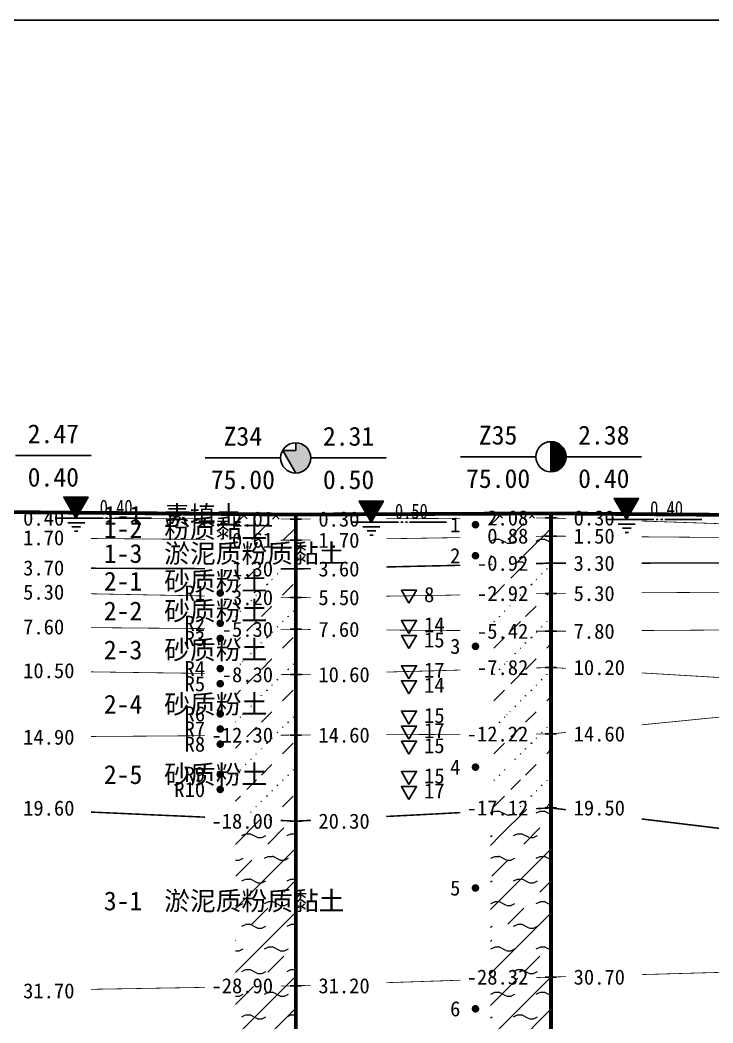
# Model space of a CAD drawing. Extents: x -37 to 3540, y -1485 to 297.
# Drawn here: x 1495.8 to 1587.6, y -147.8 to -15 of the extents above; entities that cross this region are included whole.
import ezdxf
from ezdxf.enums import TextEntityAlignment as Align

# ---------------------------------------------------------------- set-up
doc = ezdxf.new("R2010")
doc.units = 0
doc.layers.get('0').update_dxf_attribs({"linetype": 'CONTINUOUS'})
for name, color, linetype in [('CURVE', 200, 'CONTINUOUS'), ('FRAME', 7, 'CONTINUOUS'), ('HOLE', 41, 'CONTINUOUS'), ('SAMPLE', 1, 'CONTINUOUS'), ('STRATUM', 241, 'CONTINUOUS')]:
    doc.layers.add(name, color=color, linetype=linetype)
doc.layers.add('HATCH', color=7, linetype='CONTINUOUS', lineweight=13)
doc.styles.add('ST', font='')
doc.styles.get('ST').set_extended_font_data('SimSun')
pattern_1 = [(45, (1478.7585, -297), (-2.12132, 2.12132), [10, 0]), (135, (1478.7585, -297), (-2.12132, -2.12132), [10, 0])]
pattern_2 = [(45, (1478.7585, -297), (-4.24264, 4.24264), [10, 0]), (45, (1479.8195, -300.182), (-2.12132, 6.36396), [3, -3])]
pattern_3 = [(45, (1478.7585, -297), (-7e-07, 6.99998), [1.97196, -7.92754]), (45, (1481.5713, -294.171), (-7e-07, 6.99998), [1.99367, -7.90583]), (45, (1483.826, -291.918), (-7e-07, 6.99998), [1.8136, -8.08588]), (26.565, (1478.7585, -293.5), (7, 7), [0.0965, -15.55598]), (36.8699, (1479.4585, -292.8), (7, 7), [0.19775, -34.80225]), (315, (1482.2585, -290.024), (6.99998, 1e-06), [0.03305, -9.86644]), (26.565, (1482.2585, -297), (7, 7), [0.14475, -15.50773]), (26.565, (1482.9585, -296.3), (7, 7), [0.10528, -15.5472]), (90, (1483.3085, -295.95), (-7, -5e-07), [0.02877, -6.97123]), (26.565, (1483.6585, -295.6), (7, 7), [0.091, -31.21394]), (36.8699, (1484.3585, -294.9), (7, 7), [0.1107, -34.8893]), (45, (1485.0585, -294.2), (-2e-07, 6.99998), [0.10911, -9.79038]), (315, (1485.6726, -293.452), (6.99998, 1e-06), [0.03305, -9.86644]), (36.8699, (1480.1585, -292.1), (7, 7), [0.10224, -34.89776]), (53.1301, (1480.8585, -291.4), (14, 21), [0.13438, -34.86562]), (53.1301, (1481.5585, -290.7), (14, 21), [0.12625, -34.87375])]
pattern_4 = [(45, (1478.7585, -297), (-4.24264, 4.24264), [10, 0]), (45, (1479.8195, -300.182), (-2.12132, 6.36396), [3, -3]), (26.565, (1479.8326, -297.2536), (5.999823, 5.999812), [0.567, -12.849]), (0, (1479.2656, -297.2536), (0, 6), [0.567, -5.433]), (26.565, (1477.1772, -297), (5.999823, 5.999812), [0.567, -12.849]), (0, (1477.6843, -296.7464), (0, 6), [0.567, -5.433]), (153.435, (1479.2656, -297.2536), (-5.999818, -5e-06), [1.134, -12.2826]), (26.565, (1482.8326, -294.2536), (5.999823, 5.999812), [0.567, -12.849]), (0, (1482.2656, -294.2536), (0, 6), [0.567, -5.433]), (26.565, (1480.1772, -294), (5.999823, 5.999812), [0.567, -12.849]), (0, (1480.6843, -293.7464), (0, 6), [0.567, -5.433]), (153.435, (1482.2656, -294.2536), (-5.999818, -5e-06), [1.134, -12.2826])]
pattern_5 = [(45, (1478.7585, -297), (-2.12132, 2.12132), [10, 0]), (26.565, (1479.8326, -297.2536), (5.999823, 5.999812), [0.567, -12.849]), (0, (1479.2656, -297.2536), (0, 6), [0.567, -5.433]), (26.565, (1477.1772, -297), (5.999823, 5.999812), [0.567, -12.849]), (0, (1477.6843, -296.7464), (0, 6), [0.567, -5.433]), (153.435, (1479.2656, -297.2536), (-5.999818, -5e-06), [1.134, -12.2826]), (26.565, (1482.8326, -294.2536), (5.999823, 5.999812), [0.567, -12.849]), (0, (1482.2656, -294.2536), (0, 6), [0.567, -5.433]), (26.565, (1480.1772, -294), (5.999823, 5.999812), [0.567, -12.849]), (0, (1480.6843, -293.7464), (0, 6), [0.567, -5.433]), (153.435, (1482.2656, -294.2536), (-5.999818, -5e-06), [1.134, -12.2826])]

# ---------------------------------------------------------------- blocks, each defined once
blk = doc.blocks.new('H_ssp_hole')
blk.add_hatch(color=256).paths.add_polyline_path([(0, 2), (0, 1), (-1.73, 1), (0, -2, 0.414214), (2, 0, 0.414214)])
for p, q in [((0, 2), (0, 1)), ((0, 1), (-1.73, 1)), ((-1.73, 1), (0, -2))]:
    blk.add_line(p, q)
blk.add_circle((0, 0), 2)
blk = doc.blocks.new('H_sam_hole')
blk.add_line((0, 2), (0, -2))
at = {"const_width": 2}
blk.add_lwpolyline([(0, -1, 0.414214), (1, 0, 0.414214), (0, 1, 1)], format="xyb", dxfattribs=at)
blk.add_circle((0, 0), 2)
blk = doc.blocks.new('SampleSoilUndisturbed')
at = {"const_width": 0.5}
blk.add_lwpolyline([(-0.25, 0, 1), (0.25, 0, 1)], format="xyb", close=True, dxfattribs=at)
blk = doc.blocks.new('TrigonHollow')
blk.add_lwpolyline([(0, -1.15), (1, 0.58), (-1, 0.58)], close=True)
blk = doc.blocks.new('Gwl')
blk.add_lwpolyline([(0, 0, 0, 3.22, 0), (0, 2.79, 3.22, 3.22, 0)], format="xyseb")
blk.add_lwpolyline([(0, 0), (1.61, 2.79), (-1.61, 2.79)], close=True)
for points in [[(-2.63, 0), (3.61, 0)], [(3.93, 0), (4.21, 0)], [(4.53, 0), (4.8, 0)], [(5.09, 0), (9.99, 0)], [(-1.09, -0.61), (1.16, -0.61)], [(-0.54, -1.14), (0.61, -1.14)], [(-0.19, -1.74), (0.26, -1.74)]]:
    blk.add_lwpolyline(points)
at = {"style": 'ST', "width": 0.8}
blk.add_attdef('*GWL', (3.14, 0.45), '', height=2, dxfattribs=at)

msp = doc.modelspace()

# ---------------------------------------------------------------- hatches: boundary and pattern name
at = {"layer": 'HATCH'}
h = msp.add_hatch(dxfattribs=at)
h.set_pattern_fill('FZNT', color=32, style=0)
h.set_pattern_definition(pattern_2)
h.paths.add_polyline_path([(1532.32, -81.08), (1524.32, -81.06), (1524.32, -83.81), (1532.32, -83.88)])
h.paths.add_polyline_path([(1514.07, -84.77), (1530.02, -84.77), (1530.02, -79.82), (1514.07, -79.82)], flags=9)
h.paths.add_polyline_path([(1514.07, -83.01), (1526.45, -83.01), (1526.45, -78.07), (1514.07, -78.07)], flags=9)
h.paths.add_polyline_path([(1523.12, -85.37), (1529.81, -85.37), (1529.81, -82.44), (1523.12, -82.44)], flags=9)
h.paths.add_polyline_path([(1523.12, -82.57), (1529.81, -82.57), (1529.81, -79.64), (1523.12, -79.64)], flags=9)
h = msp.add_hatch(dxfattribs=at)
h.set_pattern_fill('STT', color=50, style=0)
h.set_pattern_definition(pattern_1)
h.paths.add_polyline_path([(1532.32, -80.48), (1524.32, -80.41), (1524.32, -81.06), (1532.32, -81.08)])
h.paths.add_polyline_path([(1514.07, -84.77), (1530.02, -84.77), (1530.02, -79.82), (1514.07, -79.82)], flags=9)
h.paths.add_polyline_path([(1523.12, -82.57), (1529.81, -82.57), (1529.81, -79.64), (1523.12, -79.64)], flags=9)
h = msp.add_hatch(dxfattribs=at)
h.set_pattern_fill('STT', color=50, style=0)
h.set_pattern_definition(pattern_1)
h.paths.add_polyline_path([(1566.13, -80.33), (1558.13, -80.37), (1558.13, -80.97), (1566.13, -80.93)])
h.paths.add_polyline_path([(1556.92, -82.42), (1563.62, -82.42), (1563.62, -79.49), (1556.92, -79.49)], flags=9)
h = msp.add_hatch(dxfattribs=at)
h.set_pattern_fill('FZNT', color=32, style=0)
h.set_pattern_definition(pattern_2)
h.paths.add_polyline_path([(1566.13, -80.93), (1558.13, -80.97), (1558.13, -83.46), (1566.13, -83.33)])
h.paths.add_polyline_path([(1556.92, -84.82), (1563.62, -84.82), (1563.62, -81.89), (1556.92, -81.89)], flags=9)
h.paths.add_polyline_path([(1556.92, -82.42), (1563.62, -82.42), (1563.62, -79.49), (1556.92, -79.49)], flags=9)
h = msp.add_hatch(dxfattribs=at)
h.set_pattern_fill('YNFNT', color=251, style=0)
h.set_pattern_definition(pattern_4)
h.paths.add_polyline_path([(1566.13, -83.33), (1558.13, -83.46), (1558.13, -87.11), (1566.13, -86.93)])
h.paths.add_polyline_path([(1555.49, -88.42), (1563.62, -88.42), (1563.62, -85.49), (1555.49, -85.49)], flags=9)
h.paths.add_polyline_path([(1556.92, -84.82), (1563.62, -84.82), (1563.62, -81.89), (1556.92, -81.89)], flags=9)
h = msp.add_hatch(dxfattribs=at)
h.set_pattern_fill('SZFT', color=52, style=0)
h.set_pattern_definition(pattern_3)
h.paths.add_polyline_path([(1532.32, -87.68), (1524.32, -87.66), (1524.32, -91.33), (1532.32, -91.48)])
h.paths.add_polyline_path([(1514.07, -91.74), (1530.02, -91.74), (1530.02, -86.79), (1514.07, -86.79)], flags=9)
h.paths.add_polyline_path([(1521.68, -92.97), (1529.81, -92.97), (1529.81, -90.04), (1521.68, -90.04)], flags=9)
h.paths.add_polyline_path([(1521.68, -89.17), (1529.81, -89.17), (1529.81, -86.24), (1521.68, -86.24)], flags=9)
h = msp.add_hatch(dxfattribs=at)
h.set_pattern_fill('SZFT', color=52, style=0)
h.set_pattern_definition(pattern_3)
h.paths.add_polyline_path([(1566.13, -86.93), (1558.13, -87.11), (1558.13, -91.06), (1566.13, -90.93)])
h.paths.add_polyline_path([(1555.49, -92.42), (1563.62, -92.42), (1563.62, -89.49), (1555.49, -89.49)], flags=9)
h.paths.add_polyline_path([(1555.49, -88.42), (1563.62, -88.42), (1563.62, -85.49), (1555.49, -85.49)], flags=9)
h = msp.add_hatch(dxfattribs=at)
h.set_pattern_fill('SZFT', color=52, style=0)
h.set_pattern_definition(pattern_3)
h.paths.add_polyline_path([(1532.32, -91.48), (1524.32, -91.33), (1524.32, -95.61), (1532.32, -95.68)])
h.paths.add_polyline_path([(1514.07, -95.67), (1530.02, -95.67), (1530.02, -90.73), (1514.07, -90.73)], flags=9)
h.paths.add_polyline_path([(1521.68, -97.17), (1529.81, -97.17), (1529.81, -94.24), (1521.68, -94.24)], flags=9)
h.paths.add_polyline_path([(1521.68, -92.97), (1529.81, -92.97), (1529.81, -90.04), (1521.68, -90.04)], flags=9)
h = msp.add_hatch(dxfattribs=at)
h.set_pattern_fill('SZFT', color=52, style=0)
h.set_pattern_definition(pattern_3)
h.paths.add_polyline_path([(1566.13, -90.93), (1558.13, -91.06), (1558.13, -95.87), (1566.13, -95.93)])
h.paths.add_polyline_path([(1555.5, -97.41), (1563.62, -97.41), (1563.62, -94.51), (1555.5, -94.51)], flags=9)
h.paths.add_polyline_path([(1555.49, -92.42), (1563.62, -92.42), (1563.62, -89.49), (1555.49, -89.49)], flags=9)
h = msp.add_hatch(dxfattribs=at)
h.set_pattern_fill('SZFT', color=52, style=0)
h.set_pattern_definition(pattern_3)
h.paths.add_polyline_path([(1532.32, -95.68), (1524.32, -95.61), (1524.32, -101.57), (1532.32, -101.68)])
h.paths.add_polyline_path([(1514.07, -100.84), (1530.02, -100.84), (1530.02, -95.89), (1514.07, -95.89)], flags=9)
h.paths.add_polyline_path([(1521.68, -103.17), (1529.81, -103.17), (1529.81, -100.24), (1521.68, -100.24)], flags=9)
h.paths.add_polyline_path([(1521.68, -97.17), (1529.81, -97.17), (1529.81, -94.24), (1521.68, -94.24)], flags=9)
h = msp.add_hatch(dxfattribs=at)
h.set_pattern_fill('SZFT', color=52, style=0)
h.set_pattern_definition(pattern_3)
h.paths.add_polyline_path([(1566.13, -95.93), (1558.13, -95.87), (1558.13, -100.96), (1566.13, -100.73)])
h.paths.add_polyline_path([(1555.49, -102.22), (1563.62, -102.22), (1563.62, -99.29), (1555.49, -99.29)], flags=9)
h.paths.add_polyline_path([(1555.5, -97.41), (1563.62, -97.41), (1563.62, -94.51), (1555.5, -94.51)], flags=9)
h = msp.add_hatch(dxfattribs=at)
h.set_pattern_fill('SZFT', color=52, style=0)
h.set_pattern_definition(pattern_3)
h.paths.add_polyline_path([(1566.13, -100.73), (1558.13, -100.96), (1558.13, -109.57), (1566.13, -109.53)])
h.paths.add_polyline_path([(1554.07, -111.02), (1563.62, -111.02), (1563.62, -108.1), (1554.07, -108.1)], flags=9)
h.paths.add_polyline_path([(1555.49, -102.22), (1563.62, -102.22), (1563.62, -99.29), (1555.49, -99.29)], flags=9)
h = msp.add_hatch(dxfattribs=at)
h.set_pattern_fill('SZFT', color=52, style=0)
h.set_pattern_definition(pattern_3)
h.paths.add_polyline_path([(1532.32, -101.68), (1524.32, -101.57), (1524.32, -109.74), (1532.32, -109.68)])
h.paths.add_polyline_path([(1514.07, -108.03), (1530.02, -108.03), (1530.02, -103.09), (1514.07, -103.09)], flags=9)
h.paths.add_polyline_path([(1520.25, -111.17), (1529.81, -111.17), (1529.81, -108.24), (1520.25, -108.24)], flags=9)
h.paths.add_polyline_path([(1521.68, -103.17), (1529.81, -103.17), (1529.81, -100.24), (1521.68, -100.24)], flags=9)
h = msp.add_hatch(dxfattribs=at)
h.set_pattern_fill('SZFT', color=52, style=0)
h.set_pattern_definition(pattern_3)
h.paths.add_polyline_path([(1532.32, -109.68), (1524.32, -109.74), (1524.32, -120.73), (1532.32, -121.08)])
h.paths.add_polyline_path([(1514.07, -117.34), (1530.02, -117.34), (1530.02, -112.4), (1514.07, -112.4)], flags=9)
h.paths.add_polyline_path([(1520.25, -122.57), (1529.81, -122.57), (1529.81, -119.64), (1520.25, -119.64)], flags=9)
h.paths.add_polyline_path([(1520.25, -111.17), (1529.81, -111.17), (1529.81, -108.24), (1520.25, -108.24)], flags=9)
h = msp.add_hatch(dxfattribs=at)
h.set_pattern_fill('SZFT', color=52, style=0)
h.set_pattern_definition(pattern_3)
h.paths.add_polyline_path([(1566.13, -109.53), (1558.13, -109.57), (1558.13, -119.74), (1566.13, -119.33)])
h.paths.add_polyline_path([(1554.07, -120.82), (1563.62, -120.82), (1563.62, -117.9), (1554.07, -117.9)], flags=9)
h.paths.add_polyline_path([(1554.07, -111.02), (1563.62, -111.02), (1563.62, -108.1), (1554.07, -108.1)], flags=9)
h = msp.add_hatch(dxfattribs=at)
h.set_pattern_fill('YNFNT', color=251, style=0)
h.set_pattern_definition(pattern_4)
h.paths.add_polyline_path([(1566.13, -119.33), (1558.13, -119.74), (1558.13, -142), (1566.13, -141.73)])
h.paths.add_polyline_path([(1554.06, -143.22), (1563.62, -143.22), (1563.62, -140.29), (1554.06, -140.29)], flags=9)
h.paths.add_polyline_path([(1554.07, -120.82), (1563.62, -120.82), (1563.62, -117.9), (1554.07, -117.9)], flags=9)
h = msp.add_hatch(dxfattribs=at)
h.set_pattern_fill('YNFNT', color=251, style=0)
h.set_pattern_definition(pattern_4)
h.paths.add_polyline_path([(1532.32, -121.08), (1524.32, -120.73), (1524.32, -143.02), (1532.32, -142.88)])
h.paths.add_polyline_path([(1514.07, -134.07), (1540.75, -134.07), (1540.75, -129.13), (1514.07, -129.13)], flags=9)
h.paths.add_polyline_path([(1520.25, -144.37), (1529.81, -144.37), (1529.81, -141.44), (1520.25, -141.44)], flags=9)
h.paths.add_polyline_path([(1520.25, -122.57), (1529.81, -122.57), (1529.81, -119.64), (1520.25, -119.64)], flags=9)
h = msp.add_hatch(dxfattribs=at)
h.set_pattern_fill('YNNT', color=251, style=0)
h.set_pattern_definition(pattern_5)
h.paths.add_polyline_path([(1566.13, -141.73), (1558.13, -142), (1558.13, -156.25), (1566.13, -155.93)])
h.paths.add_polyline_path([(1554.06, -157.42), (1563.62, -157.42), (1563.62, -154.49), (1554.06, -154.49)], flags=9)
h.paths.add_polyline_path([(1554.06, -143.22), (1563.62, -143.22), (1563.62, -140.29), (1554.06, -140.29)], flags=9)
h = msp.add_hatch(dxfattribs=at)
h.set_pattern_fill('YNNT', color=251, style=0)
h.set_pattern_definition(pattern_5)
h.paths.add_polyline_path([(1532.32, -142.88), (1524.32, -143.02), (1524.32, -157.26), (1532.32, -157.28)])
h.paths.add_polyline_path([(1514.09, -152.67), (1533.59, -152.67), (1533.59, -147.79), (1514.09, -147.79)], flags=9)
h.paths.add_polyline_path([(1520.25, -158.77), (1529.81, -158.77), (1529.81, -155.84), (1520.25, -155.84)], flags=9)
h.paths.add_polyline_path([(1520.25, -144.37), (1529.81, -144.37), (1529.81, -141.44), (1520.25, -141.44)], flags=9)

# ---------------------------------------------------------------- linework, layer by layer
at = {"layer": 'FRAME', "linetype": 'Continuous'}
msp.add_line((2043.15, -15), (1342.94, -15), dxfattribs=at)
at = {"layer": 'HOLE', "linetype": 'Continuous'}
for points in [[(1495.21, -72.65), (1505.21, -72.65)], [(1530.32, -72.98), (1520.32, -72.98)], [(1534.32, -72.98), (1544.32, -72.98)], [(1564.13, -72.83), (1554.13, -72.83)], [(1568.13, -72.83), (1578.13, -72.83)], [(1565.38, -80.93), (1566.88, -80.93)], [(1531.57, -81.08), (1533.07, -81.08)], [(1565.38, -83.33), (1566.88, -83.33)], [(1531.57, -83.88), (1533.07, -83.88)], [(1565.38, -86.93), (1566.88, -86.93)], [(1531.57, -87.68), (1533.07, -87.68)], [(1531.57, -91.48), (1533.07, -91.48)], [(1565.38, -90.93), (1566.88, -90.93)], [(1531.57, -95.68), (1533.07, -95.68)], [(1565.38, -95.93), (1566.88, -95.93)], [(1565.38, -100.73), (1566.88, -100.73)], [(1531.57, -101.68), (1533.07, -101.68)], [(1531.57, -109.68), (1533.07, -109.68)], [(1565.38, -109.53), (1566.88, -109.53)], [(1565.38, -119.33), (1566.88, -119.33)], [(1531.57, -121.08), (1533.07, -121.08)], [(1565.38, -141.73), (1566.88, -141.73)], [(1531.57, -142.88), (1533.07, -142.88)]]:
    msp.add_lwpolyline(points, dxfattribs=at)
at = {"layer": 'HOLE', "linetype": 'Continuous', "const_width": 0.5}
for points in [[(1532.32, -80.48), (1532.32, -230.48)], [(1566.13, -80.33), (1566.13, -230.33)]]:
    msp.add_lwpolyline(points, dxfattribs=at)
at = {"layer": 'STRATUM', "linetype": 'Continuous'}
for points, const_width in [([(1491.21, -80.14), (1493.21, -80.15), (1505.21, -80.25)], 0.5), ([(1505.21, -80.25), (1530.32, -80.47)], 0.5), ([(1505.21, -80.99), (1512.77, -81.02), (1520.32, -81.04)], 0.1), ([(1530.32, -80.47), (1532.32, -80.48), (1544.32, -80.43)], 0.5), ([(1544.32, -80.43), (1564.13, -80.34)], 0.5), ([(1544.32, -81.03), (1549.23, -81.01), (1554.13, -80.98)], 0.1), ([(1564.13, -80.34), (1566.13, -80.33), (1578.13, -80.43)], 0.5), ([(1564.13, -80.94), (1566.13, -80.93), (1568.13, -81)], 0.1), ([(1578.13, -80.43), (1605.05, -80.65), (1642.26, -80.4)], 0.5), ([(1530.32, -81.08), (1532.32, -81.08), (1534.32, -81.07)], 0.1), ([(1578.13, -81.34), (1585.59, -81.59), (1593.05, -81.84)], 0.1), ([(1505.21, -83.65), (1512.77, -83.72), (1520.32, -83.78)], 0.1), ([(1544.32, -83.69), (1549.23, -83.61), (1554.13, -83.53)], 0.1), ([(1564.13, -83.36), (1566.13, -83.33), (1568.13, -83.35)], 0.1), ([(1578.13, -83.43), (1585.59, -83.49), (1593.05, -83.55)], 0.1), ([(1530.32, -83.87), (1532.32, -83.88), (1534.32, -83.85)], 0.1), ([(1505.21, -87.59), (1512.77, -87.62), (1520.32, -87.64)], 0.2), ([(1530.32, -87.68), (1532.32, -87.68), (1534.32, -87.64)], 0.2), ([(1544.32, -87.42), (1549.23, -87.31), (1554.13, -87.2)], 0.2), ([(1564.13, -86.97), (1566.13, -86.93), (1568.13, -86.93)], 0.2), ([(1578.13, -86.91), (1585.59, -86.89), (1593.05, -86.88)], 0.2), ([(1505.21, -90.97), (1512.77, -91.12), (1520.32, -91.26)], 0.1), ([(1530.32, -91.44), (1532.32, -91.48), (1534.32, -91.45)], 0.1), ([(1544.32, -91.29), (1549.23, -91.21), (1554.13, -91.13)], 0.1), ([(1564.13, -90.96), (1566.13, -90.93), (1568.13, -90.92)], 0.1), ([(1578.13, -90.84), (1585.59, -90.79), (1593.05, -90.74)], 0.1), ([(1505.21, -95.45), (1512.77, -95.52), (1520.32, -95.58)], 0.1), ([(1530.32, -95.67), (1532.32, -95.68), (1534.32, -95.7)], 0.1), ([(1544.32, -95.77), (1549.23, -95.81), (1554.13, -95.84)], 0.1), ([(1564.13, -95.92), (1566.13, -95.93), (1568.13, -95.92)], 0.1), ([(1578.13, -95.84), (1585.59, -95.79), (1593.05, -95.74)], 0.1), ([(1564.13, -100.79), (1566.13, -100.73), (1568.13, -100.85)], 0.1), ([(1505.21, -101.31), (1512.77, -101.42), (1520.32, -101.52)], 0.1), ([(1530.32, -101.65), (1532.32, -101.68), (1534.32, -101.63)], 0.1), ([(1544.32, -101.34), (1549.23, -101.21), (1554.13, -101.07)], 0.1), ([(1578.13, -101.45), (1585.59, -101.89), (1593.05, -102.34)], 0.1), ([(1578.13, -108.33), (1585.59, -107.59), (1593.05, -106.85)], 0.1), ([(1505.21, -109.87), (1512.77, -109.82), (1520.32, -109.76)], 0.1), ([(1530.32, -109.7), (1532.32, -109.68), (1534.32, -109.67)], 0.1), ([(1544.32, -109.63), (1549.23, -109.61), (1554.13, -109.58)], 0.1), ([(1564.13, -109.54), (1566.13, -109.53), (1568.13, -109.33)], 0.1), ([(1564.13, -119.43), (1566.13, -119.33), (1568.13, -119.57)], 0.2), ([(1505.21, -119.88), (1512.77, -120.22), (1520.32, -120.55)], 0.2), ([(1544.32, -120.46), (1549.23, -120.21), (1554.13, -119.95)], 0.2), ([(1578.13, -120.79), (1585.59, -121.69), (1593.05, -122.6)], 0.2), ([(1530.32, -120.99), (1532.32, -121.08), (1534.32, -120.98)], 0.2), ([(1544.32, -142.47), (1549.23, -142.31), (1554.13, -142.14)], 0.1), ([(1564.13, -141.8), (1566.13, -141.73), (1568.13, -141.67)], 0.1), ([(1578.13, -141.4), (1585.59, -141.19), (1593.05, -140.98)], 0.1), ([(1505.21, -143.35), (1512.77, -143.22), (1520.32, -143.09)], 0.1), ([(1530.32, -142.92), (1532.32, -142.88), (1534.32, -142.81)], 0.1)]:
    msp.add_lwpolyline(points, dxfattribs=dict(at, const_width=const_width))

# ---------------------------------------------------------------- block references
at = {"layer": 'CURVE'}
for p, values in [((1503.21, -80.95), {'*GWL': '0.40'}), ((1576.13, -81.13), {'*GWL': '0.40'}), ((1542.32, -81.48), {'*GWL': '0.50'})]:
    msp.add_blockref('Gwl', p, dxfattribs=at).add_auto_attribs(values)
for p in [(1547.32, -91.08), (1547.32, -95.08), (1547.32, -97.08), (1547.32, -101.08), (1547.32, -103.08), (1547.32, -107.08), (1547.32, -109.08), (1547.32, -111.08), (1547.32, -115.08), (1547.32, -117.08)]:
    msp.add_blockref('TrigonHollow', p, dxfattribs=at)
at = {"layer": 'HOLE'}
for name, p in [('H_ssp_hole', (1532.32, -72.98)), ('H_sam_hole', (1566.13, -72.83))]:
    msp.add_blockref(name, p, dxfattribs=at)
at = {"layer": 'SAMPLE'}
for p in [(1556.13, -81.83), (1556.13, -85.93), (1522.32, -90.88), (1522.32, -94.88), (1522.32, -96.88), (1556.13, -97.93), (1522.32, -100.88), (1522.32, -102.88), (1522.32, -106.88), (1522.32, -108.88), (1522.32, -110.88), (1556.13, -113.93), (1522.32, -114.88), (1522.32, -116.88), (1556.13, -129.93), (1556.13, -145.93)]:
    msp.add_blockref('SampleSoilUndisturbed', p, dxfattribs=at)

# ---------------------------------------------------------------- texts
at = {"layer": 'CURVE', "style": 'ST'}
for s, p in [('8', (1549.32, -91.08)), ('14', (1549.32, -95.08)), ('15', (1549.32, -97.08)), ('17', (1549.32, -101.08)), ('14', (1549.32, -103.08)), ('15', (1549.32, -107.08)), ('17', (1549.32, -109.08)), ('15', (1549.32, -111.08)), ('15', (1549.32, -115.08)), ('17', (1549.32, -117.08))]:
    msp.add_text(s, height=2, dxfattribs=at).set_placement(p, align=Align.MIDDLE_LEFT)
at = {"layer": 'HOLE', "style": 'ST'}
for s, p in [('2.47', (1500.21, -69.78)), ('Z34', (1525.32, -70.11)), ('2.31', (1539.32, -70.11)), ('Z35', (1559.13, -69.96)), ('2.38', (1573.13, -69.96)), ('0.40', (1500.21, -75.53)), ('75.00', (1525.32, -75.86)), ('0.50', (1539.32, -75.86)), ('75.00', (1559.13, -75.71)), ('0.40', (1573.13, -75.71))]:
    msp.add_text(s, height=2.5, dxfattribs=at).set_placement(p, align=Align.MIDDLE_CENTER)
for s, p in [('0.40', (1496.21, -80.95)), ('0.30', (1535.32, -81.08)), ('0.30', (1569.13, -80.93)), ('1.70', (1496.21, -83.55)), ('1.70', (1535.32, -83.88)), ('1.50', (1569.13, -83.33)), ('3.30', (1569.13, -86.93)), ('3.70', (1496.21, -87.55)), ('3.60', (1535.32, -87.68)), ('5.30', (1496.21, -90.75)), ('5.30', (1569.13, -90.93)), ('5.50', (1535.32, -91.48)), ('7.60', (1496.21, -95.35)), ('7.60', (1535.32, -95.68)), ('7.80', (1569.13, -95.93)), ('10.50', (1496.21, -101.15)), ('10.60', (1535.32, -101.68)), ('10.20', (1569.13, -100.73)), ('14.60', (1535.32, -109.68)), ('14.60', (1569.13, -109.53)), ('14.90', (1496.21, -109.95)), ('19.60', (1496.21, -119.35)), ('19.50', (1569.13, -119.33)), ('20.30', (1535.32, -121.08)), ('30.70', (1569.13, -141.73)), ('31.20', (1535.32, -142.88)), ('31.70', (1496.21, -143.55))]:
    msp.add_text(s, height=2, dxfattribs=at).set_placement(p, align=Align.MIDDLE_LEFT)
for s, p in [('2.01', (1529.32, -81.08)), ('2.08', (1563.13, -80.93)), ('0.61', (1529.32, -83.88)), ('0.88', (1563.13, -83.33)), ('-0.92', (1563.13, -86.93)), ('-1.30', (1529.32, -87.68)), ('-2.92', (1563.13, -90.93)), ('-3.20', (1529.32, -91.48)), ('-5.30', (1529.32, -95.68)), ('-5.42', (1563.13, -95.93)), ('-8.30', (1529.32, -101.68)), ('-7.82', (1563.13, -100.73)), ('-12.30', (1529.32, -109.68)), ('-12.22', (1563.13, -109.53)), ('-17.12', (1563.13, -119.33)), ('-18.00', (1529.32, -121.08)), ('-28.32', (1563.13, -141.73)), ('-28.90', (1529.32, -142.88))]:
    msp.add_text(s, height=2, dxfattribs=at).set_placement(p, align=Align.MIDDLE_RIGHT)
at = {"layer": 'SAMPLE', "style": 'ST'}
for s, p in [('1', (1554.13, -81.83)), ('2', (1554.13, -85.93)), ('R1', (1520.32, -90.88)), ('R2', (1520.32, -94.88)), ('R3', (1520.32, -96.88)), ('3', (1554.13, -97.93)), ('R4', (1520.32, -100.88)), ('R5', (1520.32, -102.88)), ('R6', (1520.32, -106.88)), ('R7', (1520.32, -108.88)), ('R8', (1520.32, -110.88)), ('R9', (1520.32, -114.88)), ('4', (1554.13, -113.93)), ('R10', (1520.32, -116.88)), ('5', (1554.13, -129.93)), ('6', (1554.13, -145.93))]:
    msp.add_text(s, height=2, dxfattribs=at).set_placement(p, align=Align.MIDDLE_RIGHT)
at = {"layer": 'STRATUM', "style": 'ST'}
for s, p in [('1-1', (1506.9, -80.57)), ('素填土', (1514.9, -80.57)), ('粉质黏土', (1514.9, -82.33)), ('1-2', (1506.9, -82.33)), ('1-3', (1506.9, -85.63)), ('淤泥质粉质黏土', (1514.9, -85.63)), ('2-1', (1506.9, -89.3)), ('砂质粉土', (1514.9, -89.3)), ('砂质粉土', (1514.9, -93.24)), ('2-2', (1506.9, -93.24)), ('砂质粉土', (1514.9, -98.4)), ('2-3', (1506.9, -98.4)), ('2-4', (1506.9, -105.6)), ('砂质粉土', (1514.9, -105.6)), ('2-5', (1506.9, -114.91)), ('砂质粉土', (1514.9, -114.91)), ('淤泥质粉质黏土', (1514.9, -131.64)), ('3-1', (1506.9, -131.64))]:
    msp.add_text(s, height=2.5, dxfattribs=at).set_placement(p, align=Align.MIDDLE_LEFT)

doc.saveas('drawing.dxf')
